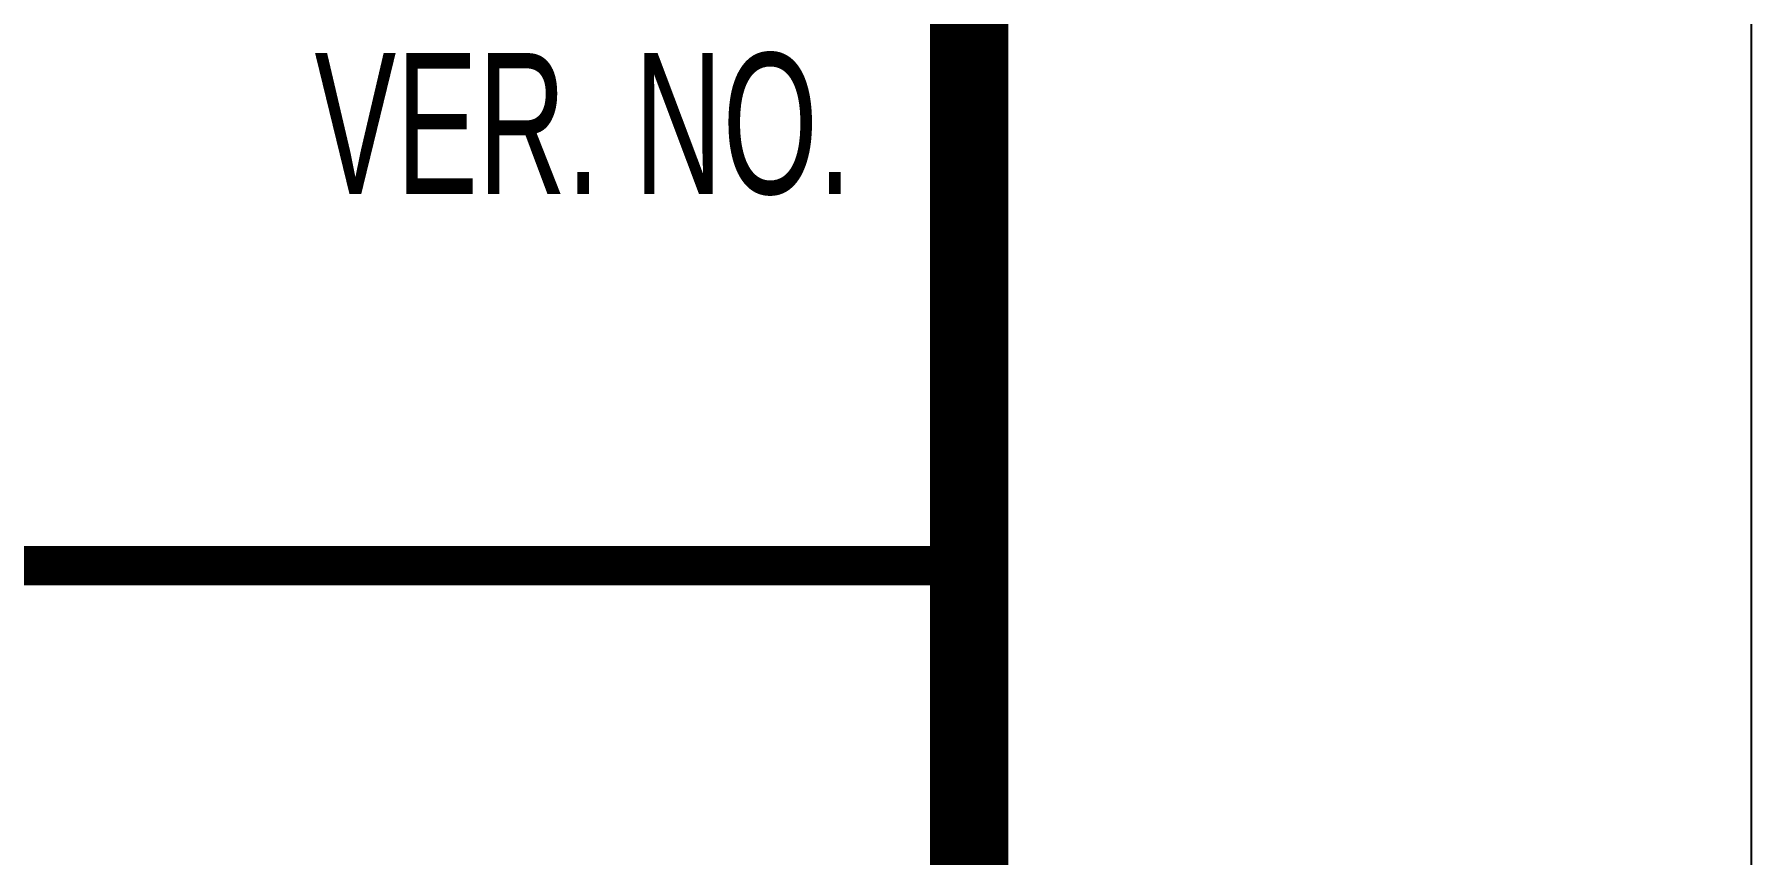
# Model space of a CAD drawing. Header units: millimetres. Extents: x 2359 to 61759, y 2141 to 44141.
# Drawn here: x 59564 to 61759, y 18440 to 19488 of the extents above; entities that cross this region are included whole.
import ezdxf
from ezdxf.enums import TextEntityAlignment as Align

# ---------------------------------------------------------------- set-up
doc = ezdxf.new("R2010")
doc.units = ezdxf.units.MM
doc.header["$LTSCALE"] = 800
doc.styles.add('AX-TK-HF-20190012-S001-TQ2$0$HZ', font='jzfz_ena.shx', dxfattribs={"width": 0.7, "bigfont": 'jzfz_cna.shx'})

# ---------------------------------------------------------------- blocks, each defined once
blk = doc.blocks.new('sign16-HHW')
blk.add_lwpolyline([(-50, 156.675), (0, 156.675), (0, 135.675), (-50, 135.675)], close=True)
blk = doc.blocks.new('AX-TK-HF-20190012-S001-TQ2$0$BZTQ')
at = {"color": 4, "const_width": 0.5}
blk.add_lwpolyline([(-70, 156.675), (0, 156.675)], dxfattribs=at)
at = {"style": 'AX-TK-HF-20190012-S001-TQ2$0$HZ', "width": 0.65}
blk.add_text('VER. NO.', height=1.8, dxfattribs=at).set_placement((-1.5, 161.425), align=Align.RIGHT)
blk = doc.blocks.new('AX-TK-HF-20190012-S001-TQ2')
blk.add_blockref('AX-TK-HF-20190012-S001-TQ2$0$BZTQ', (0, 0))
blk = doc.blocks.new('SX-TK-HF-20190012-S001')
blk.add_blockref('AX-TK-HF-20190012-S001-TQ2', (0, 0))
blk = doc.blocks.new('*U3')
at = {"color": 4}
blk.add_lwpolyline([(-584, -10), (10, -10), (10, 410), (-584, 410)], close=True, dxfattribs=at)
at = {"color": 4, "const_width": 1}
blk.add_lwpolyline([(-559, 0), (0, 0), (0, 400), (-559, 400)], close=True, dxfattribs=at)

msp = doc.modelspace()

# ---------------------------------------------------------------- block references
at = {"xscale": 99.99999995327077, "yscale": 99.99999995327077, "zscale": 99.99999995327077}
for name in ['*U3', 'SX-TK-HF-20190012-S001', 'sign16-HHW']:
    msp.add_blockref(name, (60758.9, 3141.3), dxfattribs=at)

doc.saveas('drawing.dxf')
